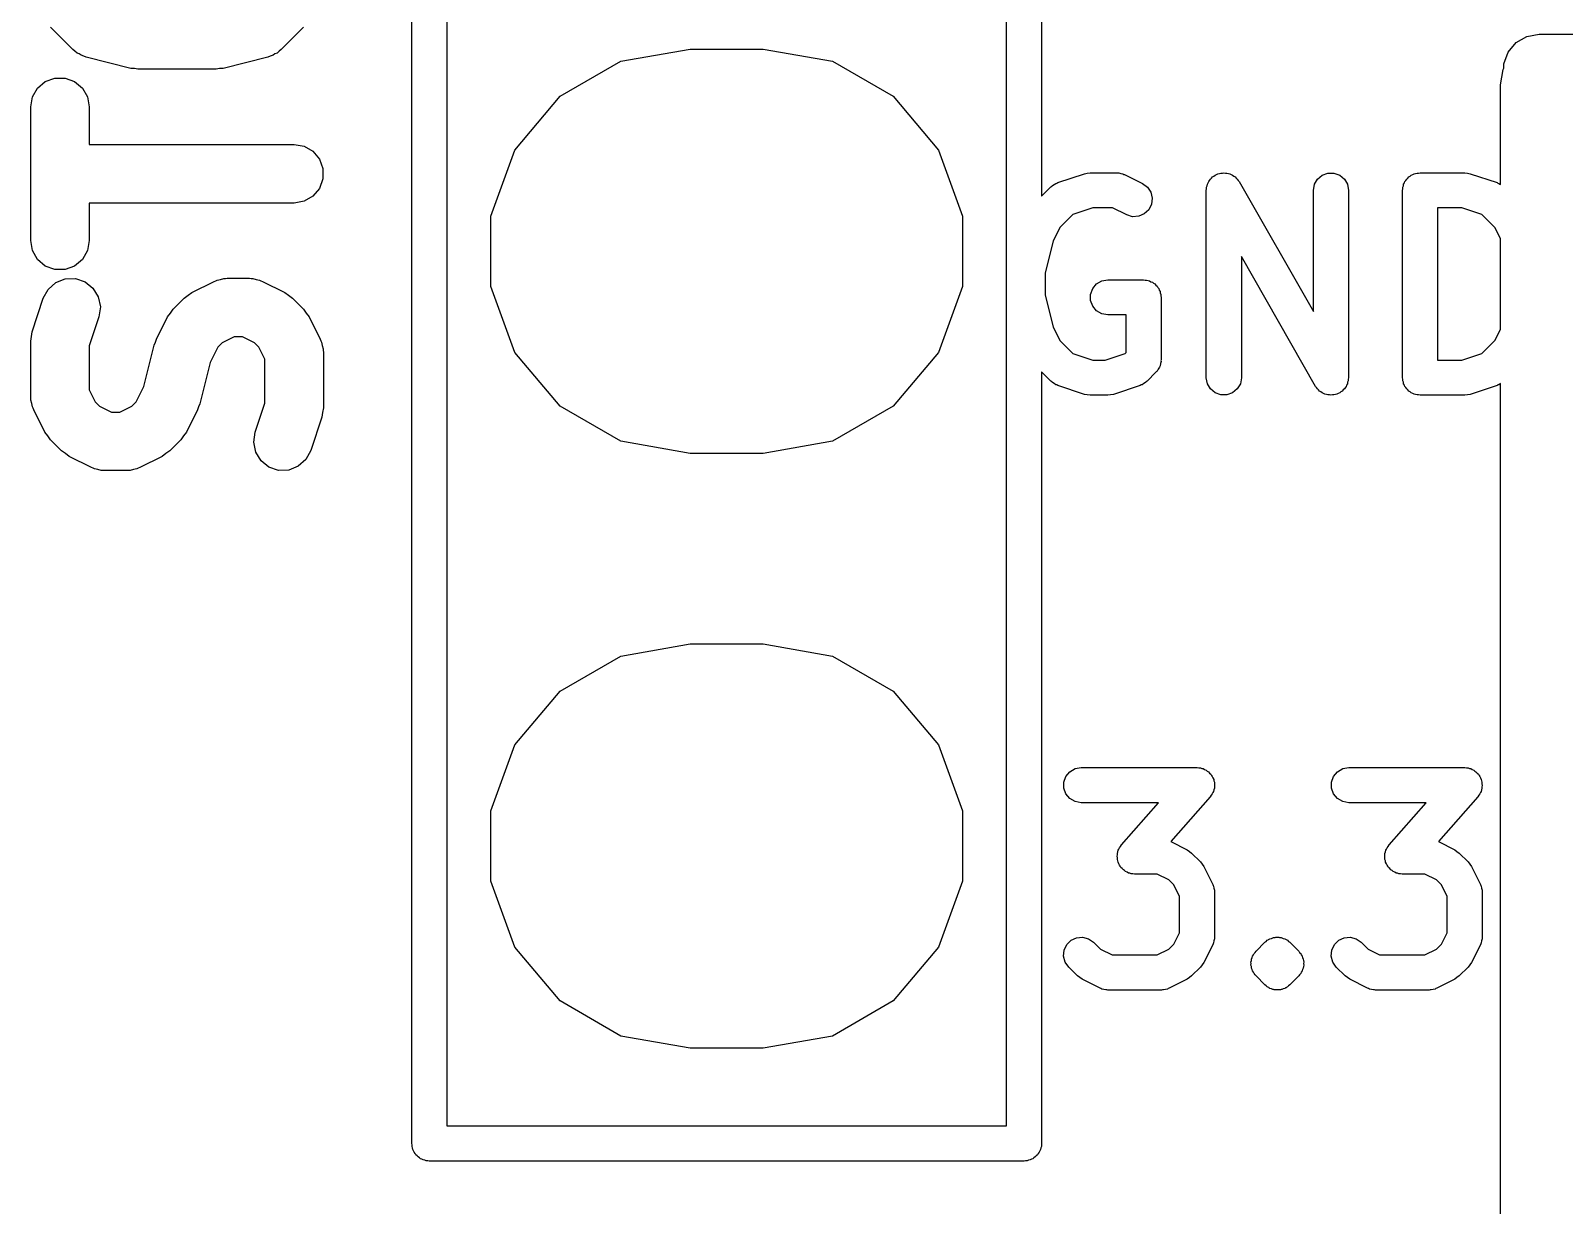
# Model space of a CAD drawing. Extents: x 10 to 287, y -200 to -10.
# Drawn here: x 80.53 to 87.08, y -81.87 to -76.86 of the extents above; entities that cross this region are included whole.
import ezdxf

# ---------------------------------------------------------------- set-up
doc = ezdxf.new("R2010")
doc.units = 0
doc.header["$MEASUREMENT"] = 0
doc.layers.add('BLACK', color=7, linetype='CONTINUOUS')

msp = doc.modelspace()

# ---------------------------------------------------------------- linework, layer by layer
at = {"layer": 'Black'}
for p, q in [((82.155, -81.61), (82.155, -66.37)), ((82.305, -66.445), (82.305, -81.535)), ((84.695, -81.535), (84.695, -66.445)), ((84.845, -75.7717), (84.845, -77.5646)), ((80.7069, -76.9384), (80.6116, -76.8431)), ((81.6932, -76.8431), (81.5979, -76.9384)), ((86.8716, -76.9088), (86.9175, -76.8823)), ((86.9175, -76.8823), (86.9696, -76.8731)), ((86.9696, -76.8731), (107.29, -76.8731)), ((80.7167, -76.9453), (80.7069, -76.9384)), ((80.7253, -76.9536), (80.7167, -76.9453)), ((80.7343, -76.9576), (80.7253, -76.9536)), ((80.7424, -76.9633), (80.7343, -76.9576)), ((80.754, -76.9664), (80.7424, -76.9633)), ((81.5624, -76.9633), (81.5508, -76.9664)), ((81.5705, -76.9576), (81.5624, -76.9633)), ((81.5795, -76.9536), (81.5705, -76.9576)), ((81.5881, -76.9453), (81.5795, -76.9536)), ((81.5979, -76.9384), (81.5881, -76.9453)), ((83.0483, -76.9885), (83.3437, -76.9364)), ((83.3437, -76.9364), (83.6563, -76.9364)), ((83.6563, -76.9364), (83.9517, -76.9885)), ((86.8195, -76.999), (86.8376, -76.9493)), ((86.8376, -76.9493), (86.8716, -76.9088)), ((80.7649, -76.9713), (80.754, -76.9664)), ((80.9554, -77.0189), (80.7649, -76.9713)), ((80.9707, -77.02), (80.9554, -77.0189)), ((80.9857, -77.0226), (80.9707, -77.02)), ((81.319, -77.0226), (80.9857, -77.0226)), ((81.3341, -77.02), (81.319, -77.0226)), ((81.3494, -77.0189), (81.3341, -77.02)), ((81.5398, -76.9713), (81.3494, -77.0189)), ((81.5508, -76.9664), (81.5398, -76.9713)), ((82.7886, -77.1384), (83.0483, -76.9885)), ((83.9517, -76.9885), (84.2114, -77.1384)), ((86.8045, -77.089), (86.816, -77.0238)), ((86.816, -77.0238), (86.8195, -77.0177)), ((86.8195, -77.0177), (86.8195, -76.999)), ((80.5566, -77.103), (80.5899, -77.0751)), ((80.5899, -77.0751), (80.6307, -77.0602)), ((80.6307, -77.0602), (80.6741, -77.0602)), ((80.6741, -77.0602), (80.7149, -77.0751)), ((80.7149, -77.0751), (80.7481, -77.103)), ((86.8045, -77.5145), (86.8045, -77.089)), ((80.5274, -77.1833), (80.5349, -77.1406)), ((80.5349, -77.1406), (80.5566, -77.103)), ((80.7481, -77.103), (80.7698, -77.1406)), ((80.7698, -77.1406), (80.7774, -77.1833)), ((82.5958, -77.3682), (82.7886, -77.1384)), ((84.2114, -77.1384), (84.4042, -77.3682)), ((80.5274, -77.7548), (80.5274, -77.1833)), ((80.7774, -77.1833), (80.7774, -77.344)), ((80.7774, -77.344), (81.6524, -77.344)), ((81.6524, -77.344), (81.6951, -77.3516)), ((81.6951, -77.3516), (81.7327, -77.3733)), ((81.7327, -77.3733), (81.7606, -77.4065)), ((81.7606, -77.4065), (81.7755, -77.4473)), ((82.4932, -77.65), (82.5958, -77.3682)), ((84.4042, -77.3682), (84.5068, -77.65)), ((81.7755, -77.4473), (81.7755, -77.4908)), ((84.9139, -77.5069), (85.0282, -77.4688)), ((85.0282, -77.4688), (85.0401, -77.467)), ((85.0401, -77.467), (85.0519, -77.4649)), ((85.0519, -77.4649), (85.1662, -77.4649)), ((85.1662, -77.4649), (85.1705, -77.4657)), ((85.1705, -77.4657), (85.1748, -77.4654)), ((85.1748, -77.4654), (85.1832, -77.4679)), ((85.1832, -77.4679), (85.1918, -77.4694)), ((85.1918, -77.4694), (85.1956, -77.4716)), ((85.1956, -77.4716), (85.1997, -77.4728)), ((85.1997, -77.4728), (85.2759, -77.5109)), ((85.566, -77.4917), (85.5711, -77.4874)), ((85.5711, -77.4874), (85.5755, -77.4822)), ((85.5755, -77.4822), (85.581, -77.4791)), ((85.581, -77.4791), (85.5859, -77.475)), ((85.5859, -77.475), (85.5922, -77.4727)), ((85.5922, -77.4727), (85.5981, -77.4693)), ((85.5981, -77.4693), (85.6044, -77.4682)), ((85.6044, -77.4682), (85.6104, -77.4661)), ((85.6104, -77.4661), (85.6171, -77.4661)), ((85.6171, -77.4661), (85.6237, -77.4649)), ((85.6237, -77.4649), (85.63, -77.4661)), ((85.63, -77.4661), (85.6364, -77.4661)), ((85.6364, -77.4661), (85.6427, -77.4684)), ((85.6427, -77.4684), (85.6493, -77.4696)), ((85.6493, -77.4696), (85.6549, -77.4728)), ((85.6549, -77.4728), (85.6609, -77.475)), ((85.6609, -77.475), (85.666, -77.4793)), ((85.666, -77.4793), (85.6718, -77.4827)), ((85.6718, -77.4827), (85.6759, -77.4876)), ((85.6759, -77.4876), (85.6808, -77.4917)), ((86.0232, -77.4917), (86.0431, -77.475)), ((86.0431, -77.475), (86.0676, -77.4661)), ((86.0676, -77.4661), (86.0936, -77.4661)), ((86.0936, -77.4661), (86.1181, -77.475)), ((86.1181, -77.475), (86.138, -77.4917)), ((86.4042, -77.4917), (86.4092, -77.4875)), ((86.4092, -77.4875), (86.4134, -77.4825)), ((86.4134, -77.4825), (86.4191, -77.4792)), ((86.4191, -77.4792), (86.4241, -77.475)), ((86.4241, -77.475), (86.4303, -77.4727)), ((86.4303, -77.4727), (86.436, -77.4694)), ((86.436, -77.4694), (86.4424, -77.4683)), ((86.4424, -77.4683), (86.4486, -77.4661)), ((86.4486, -77.4661), (86.4551, -77.4661)), ((86.4551, -77.4661), (86.4616, -77.4649)), ((86.4616, -77.4649), (86.6521, -77.4649)), ((86.6521, -77.4649), (86.6639, -77.467)), ((86.6639, -77.467), (86.6758, -77.4688)), ((86.6758, -77.4688), (86.7901, -77.5069)), ((81.7606, -77.5315), (81.7327, -77.5648)), ((81.7755, -77.4908), (81.7606, -77.5315)), ((84.845, -77.5646), (84.8846, -77.525)), ((84.8846, -77.525), (84.8882, -77.5225)), ((84.8882, -77.5225), (84.891, -77.5193)), ((84.891, -77.5193), (84.8987, -77.5151)), ((84.8987, -77.5151), (84.9059, -77.51)), ((84.9059, -77.51), (84.9101, -77.5089)), ((84.9101, -77.5089), (84.9139, -77.5069)), ((85.2759, -77.5109), (85.2968, -77.5264)), ((85.2968, -77.5264), (85.3111, -77.5481)), ((85.3111, -77.5481), (85.3172, -77.5735)), ((85.5485, -77.5399), (85.5496, -77.5332)), ((85.5485, -78.34), (85.5485, -77.5399)), ((85.5496, -77.5332), (85.5497, -77.5265)), ((85.5497, -77.5265), (85.5519, -77.5205)), ((85.5519, -77.5205), (85.553, -77.5142)), ((85.553, -77.5142), (85.5563, -77.5084)), ((85.5563, -77.5084), (85.5587, -77.5021)), ((85.5587, -77.5021), (85.5628, -77.4972)), ((85.5628, -77.4972), (85.566, -77.4917)), ((85.6808, -77.4917), (85.6842, -77.4975)), ((85.6842, -77.4975), (85.6885, -77.5027)), ((85.6885, -77.5027), (86.0057, -78.0578)), ((86.0057, -77.5399), (86.0102, -77.5142)), ((86.0057, -78.0578), (86.0057, -77.5399)), ((86.0102, -77.5142), (86.0232, -77.4917)), ((86.138, -77.4917), (86.151, -77.5142)), ((86.151, -77.5142), (86.1555, -77.5399)), ((86.1555, -77.5399), (86.1555, -78.34)), ((86.3867, -77.5399), (86.3878, -77.5334)), ((86.3867, -78.34), (86.3867, -77.5399)), ((86.3878, -77.5268), (86.3901, -77.5207)), ((86.3878, -77.5334), (86.3878, -77.5268)), ((86.3901, -77.5207), (86.3912, -77.5142)), ((86.3912, -77.5142), (86.3945, -77.5085)), ((86.3945, -77.5085), (86.3967, -77.5024)), ((86.3967, -77.5024), (86.4009, -77.4974)), ((86.4009, -77.4974), (86.4042, -77.4917)), ((86.7901, -77.5069), (86.7939, -77.5089)), ((86.7939, -77.5089), (86.7981, -77.51)), ((86.7981, -77.51), (86.8045, -77.5145)), ((81.6524, -77.594), (80.7774, -77.594)), ((80.7774, -77.594), (80.7774, -77.7548)), ((81.6951, -77.5865), (81.6524, -77.594)), ((81.7327, -77.5648), (81.6951, -77.5865)), ((85.0641, -77.6148), (84.9781, -77.6434)), ((85.1485, -77.6148), (85.0641, -77.6148)), ((85.2089, -77.645), (85.1485, -77.6148)), ((85.3142, -77.5993), (85.3026, -77.6226)), ((85.3172, -77.5735), (85.3142, -77.5993)), ((86.5365, -77.6148), (86.5365, -78.265)), ((86.6399, -77.6148), (86.5365, -77.6148)), ((86.7259, -77.6434), (86.6399, -77.6148)), ((82.4932, -77.95), (82.4932, -77.65)), ((84.5068, -77.65), (84.5068, -77.95)), ((84.9781, -77.6434), (84.923, -77.6985)), ((85.2338, -77.6524), (85.2089, -77.645)), ((85.2598, -77.6508), (85.2338, -77.6524)), ((85.2837, -77.6405), (85.2598, -77.6508)), ((85.3026, -77.6226), (85.2837, -77.6405)), ((86.781, -77.6985), (86.7259, -77.6434)), ((84.923, -77.6985), (84.894, -77.7565)), ((86.8045, -77.7455), (86.781, -77.6985)), ((86.8045, -78.1343), (86.8045, -77.7455)), ((80.5349, -77.7975), (80.5274, -77.7548)), ((80.5566, -77.8351), (80.5349, -77.7975)), ((80.7698, -77.7975), (80.7481, -77.8351)), ((80.7774, -77.7548), (80.7698, -77.7975)), ((84.894, -77.7565), (84.8601, -77.892)), ((80.5899, -77.863), (80.5566, -77.8351)), ((80.6307, -77.8779), (80.5899, -77.863)), ((80.6741, -77.8779), (80.6307, -77.8779)), ((80.7149, -77.863), (80.6741, -77.8779)), ((80.7481, -77.8351), (80.7149, -77.863)), ((86.0155, -78.3771), (85.6983, -77.822)), ((85.6983, -77.822), (85.6983, -78.34)), ((80.6021, -77.9628), (80.6346, -77.934)), ((80.6346, -77.934), (80.6749, -77.918)), ((80.6749, -77.918), (80.7183, -77.9168)), ((80.7183, -77.9168), (80.7595, -77.9306)), ((80.7595, -77.9306), (80.7935, -77.9575)), ((81.2155, -77.9763), (81.3108, -77.9287)), ((81.3108, -77.9287), (81.3177, -77.9266)), ((81.3177, -77.9266), (81.3239, -77.923)), ((81.3239, -77.923), (81.3383, -77.9205)), ((81.3383, -77.9205), (81.3524, -77.9163)), ((81.3524, -77.9163), (81.3596, -77.9167)), ((81.3596, -77.9167), (81.3667, -77.9155)), ((81.3667, -77.9155), (81.4619, -77.9155)), ((81.4619, -77.9155), (81.469, -77.9167)), ((81.469, -77.9167), (81.4762, -77.9163)), ((81.4762, -77.9163), (81.4902, -77.9205)), ((81.4902, -77.9205), (81.5047, -77.923)), ((81.5047, -77.923), (81.5109, -77.9266)), ((81.5109, -77.9266), (81.5178, -77.9287)), ((81.5178, -77.9287), (81.613, -77.9763)), ((84.8601, -77.892), (84.8601, -77.9878)), ((85.0632, -77.9596), (85.0799, -77.9397)), ((85.0799, -77.9397), (85.1025, -77.9266)), ((85.1025, -77.9266), (85.1281, -77.9221)), ((85.1281, -77.9221), (85.2805, -77.9221)), ((85.2805, -77.9221), (85.287, -77.9233)), ((85.287, -77.9233), (85.2935, -77.9233)), ((85.2935, -77.9233), (85.2997, -77.9255)), ((85.2997, -77.9255), (85.3061, -77.9266)), ((85.3061, -77.9266), (85.3118, -77.9299)), ((85.3118, -77.9299), (85.318, -77.9322)), ((85.318, -77.9322), (85.323, -77.9364)), ((85.323, -77.9364), (85.3287, -77.9397)), ((85.3287, -77.9397), (85.3329, -77.9447)), ((85.3329, -77.9447), (85.3379, -77.9489)), ((80.5338, -78.1438), (80.5814, -78.0009)), ((80.5814, -78.0009), (80.6021, -77.9628)), ((80.7935, -77.9575), (80.8162, -77.9945)), ((80.8162, -77.9945), (80.825, -78.0371)), ((81.1354, -78.0473), (81.183, -77.9997)), ((81.183, -77.9997), (81.1995, -77.9882)), ((81.1995, -77.9882), (81.2155, -77.9763)), ((81.613, -77.9763), (81.6291, -77.9882)), ((81.6291, -77.9882), (81.6455, -77.9997)), ((81.6455, -77.9997), (81.6932, -78.0473)), ((82.5958, -78.2318), (82.4932, -77.95)), ((84.5068, -77.95), (84.4042, -78.2318)), ((84.8601, -77.9878), (84.894, -78.1233)), ((85.0543, -77.984), (85.0632, -77.9596)), ((85.0543, -78.0101), (85.0543, -77.984)), ((85.0632, -78.0345), (85.0543, -78.0101)), ((85.3379, -77.9489), (85.3412, -77.9546)), ((85.3412, -77.9546), (85.3454, -77.9596)), ((85.3454, -77.9596), (85.3476, -77.9657)), ((85.3476, -77.9657), (85.3509, -77.9714)), ((85.3509, -77.9714), (85.352, -77.9779)), ((85.352, -77.9779), (85.3543, -77.984)), ((85.3543, -77.984), (85.3543, -77.9906)), ((85.3543, -77.9906), (85.3554, -77.9971)), ((85.3554, -77.9971), (85.3554, -78.2638)), ((80.825, -78.0371), (80.8186, -78.08)), ((81.112, -78.0798), (81.124, -78.0637)), ((81.124, -78.0637), (81.1354, -78.0473)), ((81.6932, -78.0473), (81.7046, -78.0637)), ((81.7046, -78.0637), (81.7166, -78.0798)), ((85.0799, -78.0545), (85.0632, -78.0345)), ((85.1025, -78.0675), (85.0799, -78.0545)), ((85.1281, -78.072), (85.1025, -78.0675)), ((85.2056, -78.072), (85.1281, -78.072)), ((85.2056, -78.2327), (85.2056, -78.072)), ((80.8186, -78.08), (80.7774, -78.2036)), ((81.0644, -78.175), (81.112, -78.0798)), ((81.7166, -78.0798), (81.7642, -78.175)), ((84.894, -78.1233), (84.923, -78.1813)), ((86.781, -78.1813), (86.8045, -78.1343)), ((80.5274, -78.1833), (80.5309, -78.1636)), ((80.5274, -78.4214), (80.5274, -78.1833)), ((80.5309, -78.1636), (80.5338, -78.1438)), ((80.7774, -78.2036), (80.7774, -78.3919)), ((81.0106, -78.3778), (81.0549, -78.2006)), ((81.0549, -78.2006), (81.0605, -78.1882)), ((81.0605, -78.1882), (81.0644, -78.175)), ((81.3455, -78.1908), (81.3265, -78.2098)), ((81.3962, -78.1655), (81.3455, -78.1908)), ((81.4324, -78.1655), (81.3962, -78.1655)), ((81.4831, -78.1908), (81.4324, -78.1655)), ((81.502, -78.2098), (81.4831, -78.1908)), ((81.7642, -78.175), (81.7662, -78.182)), ((81.7662, -78.182), (81.7698, -78.1882)), ((81.7698, -78.1882), (81.7724, -78.2026)), ((81.7724, -78.2026), (81.7766, -78.2167)), ((84.923, -78.1813), (84.9781, -78.2364)), ((86.7259, -78.2364), (86.781, -78.1813)), ((81.3265, -78.2098), (81.2941, -78.2746)), ((81.5274, -78.2605), (81.502, -78.2098)), ((81.5274, -78.4488), (81.5274, -78.2605)), ((81.7766, -78.2167), (81.7761, -78.2239)), ((81.7761, -78.2239), (81.7774, -78.231)), ((81.7774, -78.231), (81.7774, -78.469)), ((82.7886, -78.4616), (82.5958, -78.2318)), ((84.4042, -78.2318), (84.2114, -78.4616)), ((84.9781, -78.2364), (85.0641, -78.265)), ((85.0641, -78.265), (85.1159, -78.265)), ((85.1159, -78.265), (85.2019, -78.2364)), ((85.2019, -78.2364), (85.2056, -78.2327)), ((85.3551, -78.2703), (85.3526, -78.2797)), ((85.3554, -78.2638), (85.3549, -78.267)), ((85.3549, -78.267), (85.3551, -78.2703)), ((86.5365, -78.265), (86.6399, -78.265)), ((86.6399, -78.265), (86.7259, -78.2364)), ((81.2941, -78.2746), (81.2498, -78.4517)), ((84.8846, -78.3548), (84.845, -78.3152)), ((84.845, -78.3152), (84.845, -81.61)), ((85.3335, -78.3167), (85.2954, -78.3548)), ((85.3354, -78.314), (85.3335, -78.3167)), ((85.3379, -78.3119), (85.3354, -78.314)), ((85.3428, -78.3034), (85.3379, -78.3119)), ((85.3484, -78.2954), (85.3428, -78.3034)), ((85.3493, -78.2922), (85.3484, -78.2954)), ((85.3509, -78.2894), (85.3493, -78.2922)), ((85.3526, -78.2797), (85.3509, -78.2894)), ((80.7774, -78.3919), (80.8027, -78.4426)), ((80.9782, -78.4426), (81.0106, -78.3778)), ((84.8882, -78.3573), (84.8846, -78.3548)), ((84.891, -78.3605), (84.8882, -78.3573)), ((84.8987, -78.3647), (84.891, -78.3605)), ((84.9059, -78.3698), (84.8987, -78.3647)), ((84.9101, -78.3709), (84.9059, -78.3698)), ((84.9139, -78.3729), (84.9101, -78.3709)), ((85.0282, -78.411), (84.9139, -78.3729)), ((85.2661, -78.3729), (85.1518, -78.411)), ((85.2699, -78.3709), (85.2661, -78.3729)), ((85.2741, -78.3698), (85.2699, -78.3709)), ((85.2813, -78.3647), (85.2741, -78.3698)), ((85.289, -78.3605), (85.2813, -78.3647)), ((85.2918, -78.3573), (85.289, -78.3605)), ((85.2954, -78.3548), (85.2918, -78.3573)), ((85.553, -78.3656), (85.5485, -78.34)), ((85.566, -78.3881), (85.553, -78.3656)), ((85.5859, -78.4048), (85.566, -78.3881)), ((85.6104, -78.4137), (85.5859, -78.4048)), ((85.6609, -78.4048), (85.6364, -78.4137)), ((85.6808, -78.3881), (85.6609, -78.4048)), ((85.6938, -78.3656), (85.6808, -78.3881)), ((85.6983, -78.34), (85.6938, -78.3656)), ((86.0198, -78.3823), (86.0155, -78.3771)), ((86.0232, -78.3881), (86.0198, -78.3823)), ((86.0281, -78.3922), (86.0232, -78.3881)), ((86.0322, -78.3971), (86.0281, -78.3922)), ((86.038, -78.4005), (86.0322, -78.3971)), ((86.0431, -78.4048), (86.038, -78.4005)), ((86.0491, -78.407), (86.0431, -78.4048)), ((86.1181, -78.4048), (86.1118, -78.4071)), ((86.123, -78.4007), (86.1181, -78.4048)), ((86.1285, -78.3976), (86.123, -78.4007)), ((86.1329, -78.3924), (86.1285, -78.3976)), ((86.138, -78.3881), (86.1329, -78.3924)), ((86.1412, -78.3826), (86.138, -78.3881)), ((86.1453, -78.3777), (86.1412, -78.3826)), ((86.1476, -78.3714), (86.1453, -78.3777)), ((86.151, -78.3656), (86.1476, -78.3714)), ((86.1521, -78.3593), (86.151, -78.3656)), ((86.1543, -78.3533), (86.1521, -78.3593)), ((86.1544, -78.3466), (86.1543, -78.3533)), ((86.1555, -78.34), (86.1544, -78.3466)), ((86.3878, -78.3464), (86.3867, -78.34)), ((86.3878, -78.353), (86.3878, -78.3464)), ((86.3901, -78.3591), (86.3878, -78.353)), ((86.3912, -78.3656), (86.3901, -78.3591)), ((86.3945, -78.3713), (86.3912, -78.3656)), ((86.3967, -78.3774), (86.3945, -78.3713)), ((86.4009, -78.3824), (86.3967, -78.3774)), ((86.4042, -78.3881), (86.4009, -78.3824)), ((86.4092, -78.3923), (86.4042, -78.3881)), ((86.4134, -78.3974), (86.4092, -78.3923)), ((86.4191, -78.4006), (86.4134, -78.3974)), ((86.4241, -78.4048), (86.4191, -78.4006)), ((86.4303, -78.4071), (86.4241, -78.4048)), ((86.7901, -78.3729), (86.6758, -78.411)), ((86.7939, -78.3709), (86.7901, -78.3729)), ((86.7981, -78.3698), (86.7939, -78.3709)), ((86.8045, -78.3653), (86.7981, -78.3698)), ((86.8045, -92.329), (86.8045, -78.3653)), ((80.5286, -78.4285), (80.5274, -78.4214)), ((80.5282, -78.4357), (80.5286, -78.4285)), ((80.5324, -78.4498), (80.5282, -78.4357)), ((80.5349, -78.4642), (80.5324, -78.4498)), ((80.5385, -78.4704), (80.5349, -78.4642)), ((80.5406, -78.4773), (80.5385, -78.4704)), ((80.8027, -78.4426), (80.8217, -78.4616)), ((80.8217, -78.4616), (80.8724, -78.4869)), ((80.9086, -78.4869), (80.9593, -78.4616)), ((80.9593, -78.4616), (80.9782, -78.4426)), ((81.2443, -78.4642), (81.2404, -78.4773)), ((81.2498, -78.4517), (81.2443, -78.4642)), ((81.4862, -78.5724), (81.5274, -78.4488)), ((81.7774, -78.469), (81.7739, -78.4888)), ((83.0483, -78.6115), (82.7886, -78.4616)), ((84.2114, -78.4616), (83.9517, -78.6115)), ((85.0401, -78.4128), (85.0282, -78.411)), ((85.0519, -78.4149), (85.0401, -78.4128)), ((85.1281, -78.4149), (85.0519, -78.4149)), ((85.1399, -78.4128), (85.1281, -78.4149)), ((85.1518, -78.411), (85.1399, -78.4128)), ((85.6364, -78.4137), (85.6104, -78.4137)), ((86.0547, -78.4102), (86.0491, -78.407)), ((86.0613, -78.4114), (86.0547, -78.4102)), ((86.0676, -78.4137), (86.0613, -78.4114)), ((86.074, -78.4137), (86.0676, -78.4137)), ((86.0803, -78.4149), (86.074, -78.4137)), ((86.0869, -78.4137), (86.0803, -78.4149)), ((86.0936, -78.4137), (86.0869, -78.4137)), ((86.0996, -78.4116), (86.0936, -78.4137)), ((86.1059, -78.4105), (86.0996, -78.4116)), ((86.1118, -78.4071), (86.1059, -78.4105)), ((86.436, -78.4104), (86.4303, -78.4071)), ((86.4424, -78.4115), (86.436, -78.4104)), ((86.4486, -78.4137), (86.4424, -78.4115)), ((86.4551, -78.4137), (86.4486, -78.4137)), ((86.4616, -78.4149), (86.4551, -78.4137)), ((86.6521, -78.4149), (86.4616, -78.4149)), ((86.6639, -78.4128), (86.6521, -78.4149)), ((86.6758, -78.411), (86.6639, -78.4128)), ((80.5882, -78.5726), (80.5406, -78.4773)), ((80.8724, -78.4869), (80.9086, -78.4869)), ((81.2404, -78.4773), (81.1928, -78.5726)), ((81.771, -78.5086), (81.7233, -78.6514)), ((81.7739, -78.4888), (81.771, -78.5086)), ((80.6001, -78.5887), (80.5882, -78.5726)), ((80.6116, -78.6051), (80.6001, -78.5887)), ((81.1808, -78.5886), (81.1693, -78.6051)), ((81.1928, -78.5726), (81.1808, -78.5886)), ((81.4798, -78.6153), (81.4862, -78.5724)), ((80.6592, -78.6527), (80.6116, -78.6051)), ((80.6756, -78.6642), (80.6592, -78.6527)), ((80.6917, -78.6761), (80.6756, -78.6642)), ((81.1053, -78.6641), (81.0892, -78.6761)), ((81.1217, -78.6527), (81.1053, -78.6641)), ((81.1693, -78.6051), (81.1217, -78.6527)), ((81.4885, -78.6578), (81.4798, -78.6153)), ((81.5112, -78.6948), (81.4885, -78.6578)), ((81.7233, -78.6514), (81.7027, -78.6896)), ((83.3437, -78.6636), (83.0483, -78.6115)), ((83.6563, -78.6636), (83.3437, -78.6636)), ((83.9517, -78.6115), (83.6563, -78.6636)), ((80.787, -78.7237), (80.6917, -78.6761)), ((80.7939, -78.7258), (80.787, -78.7237)), ((80.8001, -78.7294), (80.7939, -78.7258)), ((80.8145, -78.7319), (80.8001, -78.7294)), ((80.8286, -78.7361), (80.8145, -78.7319)), ((80.9664, -78.7319), (80.9524, -78.7361)), ((80.9808, -78.7294), (80.9664, -78.7319)), ((80.9871, -78.7258), (80.9808, -78.7294)), ((80.994, -78.7237), (80.9871, -78.7258)), ((81.0892, -78.6761), (80.994, -78.7237)), ((81.5452, -78.7218), (81.5112, -78.6948)), ((81.5864, -78.7356), (81.5452, -78.7218)), ((81.6702, -78.7184), (81.6298, -78.7344)), ((81.7027, -78.6896), (81.6702, -78.7184)), ((80.8358, -78.7357), (80.8286, -78.7361)), ((80.8429, -78.7369), (80.8358, -78.7357)), ((80.9381, -78.7369), (80.8429, -78.7369)), ((80.9452, -78.7357), (80.9381, -78.7369)), ((80.9524, -78.7361), (80.9452, -78.7357)), ((81.6298, -78.7344), (81.5864, -78.7356)), ((83.0483, -79.5285), (83.3437, -79.4764)), ((83.3437, -79.4764), (83.6563, -79.4764)), ((83.6563, -79.4764), (83.9517, -79.5285)), ((82.7886, -79.6784), (83.0483, -79.5285)), ((83.9517, -79.5285), (84.2114, -79.6784)), ((82.5958, -79.9082), (82.7886, -79.6784)), ((84.2114, -79.6784), (84.4042, -79.9082)), ((82.4932, -80.19), (82.5958, -79.9082)), ((84.4042, -79.9082), (84.5068, -80.19)), ((84.94, -80.0668), (84.9489, -80.0424)), ((84.9489, -80.0424), (84.9656, -80.0224)), ((84.9656, -80.0224), (84.9882, -80.0094)), ((84.9882, -80.0094), (85.0138, -80.0049)), ((85.0138, -80.0049), (85.5091, -80.0049)), ((85.5091, -80.0049), (85.5163, -80.0062)), ((85.5163, -80.0062), (85.5236, -80.0063)), ((85.5236, -80.0063), (85.529, -80.0084)), ((85.529, -80.0084), (85.5347, -80.0094)), ((85.5347, -80.0094), (85.5411, -80.0131)), ((85.5411, -80.0131), (85.5479, -80.0157)), ((85.5479, -80.0157), (85.5523, -80.0196)), ((85.5523, -80.0196), (85.5573, -80.0224)), ((85.5573, -80.0224), (85.562, -80.0281)), ((85.562, -80.0281), (85.5675, -80.0329)), ((85.5675, -80.0329), (85.5703, -80.038)), ((85.5703, -80.038), (85.574, -80.0424)), ((85.574, -80.0424), (85.5765, -80.0493)), ((86.083, -80.0668), (86.0919, -80.0424)), ((86.0919, -80.0424), (86.1086, -80.0224)), ((86.1086, -80.0224), (86.1312, -80.0094)), ((86.1312, -80.0094), (86.1568, -80.0049)), ((86.1568, -80.0049), (86.6521, -80.0049)), ((86.6521, -80.0049), (86.6593, -80.0062)), ((86.6593, -80.0062), (86.6666, -80.0063)), ((86.6666, -80.0063), (86.672, -80.0084)), ((86.672, -80.0084), (86.6777, -80.0094)), ((86.6777, -80.0094), (86.6841, -80.0131)), ((86.6841, -80.0131), (86.6909, -80.0157)), ((86.6909, -80.0157), (86.6953, -80.0196)), ((86.6953, -80.0196), (86.7003, -80.0224)), ((86.7003, -80.0224), (86.705, -80.0281)), ((86.705, -80.0281), (86.7105, -80.0329)), ((86.7105, -80.0329), (86.7133, -80.038)), ((86.7133, -80.038), (86.717, -80.0424)), ((86.717, -80.0424), (86.7195, -80.0493)), ((84.94, -80.0929), (84.94, -80.0668)), ((84.9489, -80.1173), (84.94, -80.0929)), ((85.579, -80.1069), (85.576, -80.1119)), ((85.5765, -80.0493), (85.58, -80.0557)), ((85.5804, -80.0997), (85.579, -80.1069)), ((85.58, -80.0557), (85.5809, -80.0614)), ((85.5829, -80.0929), (85.5804, -80.0997)), ((85.5809, -80.0614), (85.5829, -80.0668)), ((85.5829, -80.0668), (85.5829, -80.0742)), ((85.5829, -80.0742), (85.584, -80.0814)), ((85.584, -80.0814), (85.5829, -80.0871)), ((85.5829, -80.0871), (85.5829, -80.0929)), ((86.083, -80.0929), (86.083, -80.0668)), ((86.0919, -80.1173), (86.083, -80.0929)), ((86.722, -80.1069), (86.719, -80.1119)), ((86.7195, -80.0493), (86.723, -80.0557)), ((86.7234, -80.0997), (86.722, -80.1069)), ((86.723, -80.0557), (86.7239, -80.0614)), ((86.7259, -80.0929), (86.7234, -80.0997)), ((86.7239, -80.0614), (86.7259, -80.0668)), ((86.7259, -80.0668), (86.7259, -80.0742)), ((86.7259, -80.0742), (86.727, -80.0814)), ((86.727, -80.0814), (86.7259, -80.0871)), ((86.7259, -80.0871), (86.7259, -80.0929)), ((84.9656, -80.1372), (84.9489, -80.1173)), ((84.9882, -80.1503), (84.9656, -80.1372)), ((85.0138, -80.1548), (84.9882, -80.1503)), ((85.344, -80.1548), (85.0138, -80.1548)), ((85.186, -80.3353), (85.344, -80.1548)), ((85.5655, -80.1292), (85.3974, -80.3212)), ((85.5693, -80.1229), (85.5655, -80.1292)), ((85.574, -80.1173), (85.5693, -80.1229)), ((85.576, -80.1119), (85.574, -80.1173)), ((86.1086, -80.1372), (86.0919, -80.1173)), ((86.1312, -80.1503), (86.1086, -80.1372)), ((86.1568, -80.1548), (86.1312, -80.1503)), ((86.487, -80.1548), (86.1568, -80.1548)), ((86.329, -80.3353), (86.487, -80.1548)), ((86.7085, -80.1292), (86.5404, -80.3212)), ((86.7123, -80.1229), (86.7085, -80.1292)), ((86.717, -80.1173), (86.7123, -80.1229)), ((86.719, -80.1119), (86.717, -80.1173)), ((82.4932, -80.49), (82.4932, -80.19)), ((84.5068, -80.19), (84.5068, -80.49)), ((85.1686, -80.3716), (85.1711, -80.3648)), ((85.1711, -80.3648), (85.1725, -80.3576)), ((85.1725, -80.3576), (85.1755, -80.3526)), ((85.1755, -80.3526), (85.1775, -80.3472)), ((85.1775, -80.3472), (85.1822, -80.3416)), ((85.1822, -80.3416), (85.186, -80.3353)), ((85.3974, -80.3212), (85.4664, -80.3557)), ((85.4664, -80.3557), (85.476, -80.3629)), ((85.476, -80.3629), (85.4859, -80.3698)), ((85.4859, -80.3698), (85.524, -80.4079)), ((86.3116, -80.3716), (86.3141, -80.3648)), ((86.3141, -80.3648), (86.3155, -80.3576)), ((86.3155, -80.3576), (86.3185, -80.3526)), ((86.3185, -80.3526), (86.3205, -80.3472)), ((86.3205, -80.3472), (86.3252, -80.3416)), ((86.3252, -80.3416), (86.329, -80.3353)), ((86.5404, -80.3212), (86.6094, -80.3557)), ((86.6094, -80.3557), (86.619, -80.3629)), ((86.619, -80.3629), (86.6289, -80.3698)), ((86.6289, -80.3698), (86.667, -80.4079)), ((85.1675, -80.3831), (85.1686, -80.3774)), ((85.1686, -80.3903), (85.1675, -80.3831)), ((85.1686, -80.3774), (85.1686, -80.3716)), ((85.1686, -80.3977), (85.1686, -80.3903)), ((85.1706, -80.4031), (85.1686, -80.3977)), ((85.1715, -80.4088), (85.1706, -80.4031)), ((85.175, -80.4152), (85.1715, -80.4088)), ((85.1775, -80.4221), (85.175, -80.4152)), ((85.1812, -80.4265), (85.1775, -80.4221)), ((85.184, -80.4316), (85.1812, -80.4265)), ((85.1895, -80.4364), (85.184, -80.4316)), ((85.524, -80.4079), (85.5309, -80.4177)), ((85.5309, -80.4177), (85.538, -80.4273)), ((85.538, -80.4273), (85.5761, -80.5035)), ((86.3105, -80.3831), (86.3116, -80.3774)), ((86.3116, -80.3903), (86.3105, -80.3831)), ((86.3116, -80.3774), (86.3116, -80.3716)), ((86.3116, -80.3977), (86.3116, -80.3903)), ((86.3136, -80.4031), (86.3116, -80.3977)), ((86.3145, -80.4088), (86.3136, -80.4031)), ((86.318, -80.4152), (86.3145, -80.4088)), ((86.3205, -80.4221), (86.318, -80.4152)), ((86.3242, -80.4265), (86.3205, -80.4221)), ((86.327, -80.4316), (86.3242, -80.4265)), ((86.3325, -80.4364), (86.327, -80.4316)), ((86.667, -80.4079), (86.6739, -80.4177)), ((86.6739, -80.4177), (86.681, -80.4273)), ((86.681, -80.4273), (86.7191, -80.5035)), ((82.5958, -80.7718), (82.4932, -80.49)), ((84.5068, -80.49), (84.4042, -80.7718)), ((85.1942, -80.442), (85.1895, -80.4364)), ((85.1992, -80.4449), (85.1942, -80.442)), ((85.2036, -80.4488), (85.1992, -80.4449)), ((85.2104, -80.4514), (85.2036, -80.4488)), ((85.2168, -80.4551), (85.2104, -80.4514)), ((85.2225, -80.4561), (85.2168, -80.4551)), ((85.2279, -80.4582), (85.2225, -80.4561)), ((85.2352, -80.4583), (85.2279, -80.4582)), ((85.2424, -80.4596), (85.2352, -80.4583)), ((85.339, -80.4596), (85.2424, -80.4596)), ((85.3885, -80.4843), (85.339, -80.4596)), ((85.4094, -80.5052), (85.3885, -80.4843)), ((86.3372, -80.442), (86.3325, -80.4364)), ((86.3422, -80.4449), (86.3372, -80.442)), ((86.3466, -80.4488), (86.3422, -80.4449)), ((86.3534, -80.4514), (86.3466, -80.4488)), ((86.3598, -80.4551), (86.3534, -80.4514)), ((86.3655, -80.4561), (86.3598, -80.4551)), ((86.3709, -80.4582), (86.3655, -80.4561)), ((86.3782, -80.4583), (86.3709, -80.4582)), ((86.3854, -80.4596), (86.3782, -80.4583)), ((86.482, -80.4596), (86.3854, -80.4596)), ((86.5315, -80.4843), (86.482, -80.4596)), ((86.5524, -80.5052), (86.5315, -80.4843)), ((85.4342, -80.5547), (85.4094, -80.5052)), ((85.4342, -80.7099), (85.4342, -80.5547)), ((85.5761, -80.5035), (85.5774, -80.5077)), ((85.5774, -80.5077), (85.5795, -80.5114)), ((85.5795, -80.5114), (85.581, -80.5201)), ((85.581, -80.5201), (85.5835, -80.5285)), ((85.5835, -80.5285), (85.5833, -80.5328)), ((85.5833, -80.5328), (85.584, -80.537)), ((85.584, -80.537), (85.584, -80.7275)), ((86.5772, -80.5547), (86.5524, -80.5052)), ((86.5772, -80.7099), (86.5772, -80.5547)), ((86.7191, -80.5035), (86.7204, -80.5077)), ((86.7204, -80.5077), (86.7225, -80.5114)), ((86.7225, -80.5114), (86.724, -80.5201)), ((86.724, -80.5201), (86.7265, -80.5285)), ((86.7265, -80.5285), (86.7263, -80.5328)), ((86.7263, -80.5328), (86.727, -80.537)), ((86.727, -80.537), (86.727, -80.7275)), ((84.9414, -80.7844), (84.9524, -80.7608)), ((84.9524, -80.7608), (84.9708, -80.7424)), ((84.9708, -80.7424), (84.9944, -80.7314)), ((84.9944, -80.7314), (85.0203, -80.7291)), ((85.0203, -80.7291), (85.0455, -80.7358)), ((85.0455, -80.7358), (85.0668, -80.7508)), ((85.0668, -80.7508), (85.0963, -80.7803)), ((85.3885, -80.7803), (85.4094, -80.7594)), ((85.4094, -80.7594), (85.4342, -80.7099)), ((85.5761, -80.7611), (85.538, -80.8373)), ((85.5774, -80.7569), (85.5761, -80.7611)), ((85.5795, -80.7532), (85.5774, -80.7569)), ((85.581, -80.7445), (85.5795, -80.7532)), ((85.5835, -80.7361), (85.581, -80.7445)), ((85.584, -80.7275), (85.5833, -80.7318)), ((85.5833, -80.7318), (85.5835, -80.7361)), ((85.7609, -80.7889), (85.799, -80.7508)), ((85.799, -80.7508), (85.8044, -80.747)), ((85.8044, -80.747), (85.809, -80.7424)), ((85.809, -80.7424), (85.812, -80.741)), ((85.812, -80.741), (85.8145, -80.7389)), ((85.8145, -80.7389), (85.8176, -80.7377)), ((85.8176, -80.7377), (85.8203, -80.7358)), ((85.8203, -80.7358), (85.8267, -80.7341)), ((85.8267, -80.7341), (85.8326, -80.7314)), ((85.8326, -80.7314), (85.8359, -80.7311)), ((85.8359, -80.7311), (85.839, -80.73)), ((85.839, -80.73), (85.8423, -80.73)), ((85.8423, -80.73), (85.8455, -80.7291)), ((85.8455, -80.7291), (85.852, -80.7297)), ((85.852, -80.7297), (85.8585, -80.7291)), ((85.8585, -80.7291), (85.8617, -80.73)), ((85.8617, -80.73), (85.865, -80.73)), ((85.865, -80.73), (85.8681, -80.7311)), ((85.8681, -80.7311), (85.8714, -80.7314)), ((85.8714, -80.7314), (85.8773, -80.7341)), ((85.8773, -80.7341), (85.8837, -80.7358)), ((85.8837, -80.7358), (85.8864, -80.7377)), ((85.8864, -80.7377), (85.8895, -80.7389)), ((85.8895, -80.7389), (85.892, -80.741)), ((85.892, -80.741), (85.895, -80.7424)), ((85.895, -80.7424), (85.8996, -80.747)), ((85.8996, -80.747), (85.905, -80.7508)), ((85.905, -80.7508), (85.9431, -80.7889)), ((86.0844, -80.7844), (86.0954, -80.7608)), ((86.0954, -80.7608), (86.1138, -80.7424)), ((86.1138, -80.7424), (86.1374, -80.7314)), ((86.1374, -80.7314), (86.1633, -80.7291)), ((86.1633, -80.7291), (86.1885, -80.7358)), ((86.1885, -80.7358), (86.2098, -80.7508)), ((86.2098, -80.7508), (86.2393, -80.7803)), ((86.5315, -80.7803), (86.5524, -80.7594)), ((86.5524, -80.7594), (86.5772, -80.7099)), ((86.7191, -80.7611), (86.681, -80.8373)), ((86.7204, -80.7569), (86.7191, -80.7611)), ((86.7225, -80.7532), (86.7204, -80.7569)), ((86.724, -80.7445), (86.7225, -80.7532)), ((86.7265, -80.7361), (86.724, -80.7445)), ((86.727, -80.7275), (86.7263, -80.7318)), ((86.7263, -80.7318), (86.7265, -80.7361)), ((82.7886, -81.0016), (82.5958, -80.7718)), ((84.4042, -80.7718), (84.2114, -81.0016)), ((84.9392, -80.8103), (84.9414, -80.7844)), ((84.9459, -80.8354), (84.9392, -80.8103)), ((85.0963, -80.7803), (85.1458, -80.805)), ((85.1458, -80.805), (85.339, -80.805)), ((85.339, -80.805), (85.3885, -80.7803)), ((85.741, -80.829), (85.7415, -80.8225)), ((85.7415, -80.8225), (85.7443, -80.8165)), ((85.7443, -80.8165), (85.746, -80.8102)), ((85.746, -80.8102), (85.7497, -80.8048)), ((85.7497, -80.8048), (85.7525, -80.7989)), ((85.7525, -80.7989), (85.7572, -80.7942)), ((85.7572, -80.7942), (85.7609, -80.7889)), ((85.9431, -80.7889), (85.9468, -80.7942)), ((85.9468, -80.7942), (85.9515, -80.7989)), ((85.9515, -80.7989), (85.9543, -80.8048)), ((85.9543, -80.8048), (85.958, -80.8102)), ((85.958, -80.8102), (85.9597, -80.8165)), ((85.9597, -80.8165), (85.9625, -80.8225)), ((85.9625, -80.8225), (85.963, -80.829)), ((86.0822, -80.8103), (86.0844, -80.7844)), ((86.0889, -80.8354), (86.0822, -80.8103)), ((86.2393, -80.7803), (86.2888, -80.805)), ((86.2888, -80.805), (86.482, -80.805)), ((86.482, -80.805), (86.5315, -80.7803)), ((84.9608, -80.8567), (84.9459, -80.8354)), ((84.9989, -80.8948), (84.9608, -80.8567)), ((85.524, -80.8567), (85.4859, -80.8948)), ((85.5309, -80.8469), (85.524, -80.8567)), ((85.538, -80.8373), (85.5309, -80.8469)), ((85.7393, -80.8353), (85.741, -80.829)), ((85.7398, -80.8418), (85.7393, -80.8353)), ((85.7393, -80.8484), (85.7398, -80.8418)), ((85.741, -80.8547), (85.7393, -80.8484)), ((85.7415, -80.8612), (85.741, -80.8547)), ((85.7443, -80.8672), (85.7415, -80.8612)), ((85.746, -80.8735), (85.7443, -80.8672)), ((85.7497, -80.8789), (85.746, -80.8735)), ((85.7525, -80.8848), (85.7497, -80.8789)), ((85.7572, -80.8895), (85.7525, -80.8848)), ((85.7609, -80.8948), (85.7572, -80.8895)), ((85.9468, -80.8895), (85.9431, -80.8948)), ((85.9515, -80.8848), (85.9468, -80.8895)), ((85.9543, -80.8789), (85.9515, -80.8848)), ((85.958, -80.8735), (85.9543, -80.8789)), ((85.9597, -80.8672), (85.958, -80.8735)), ((85.9625, -80.8612), (85.9597, -80.8672)), ((85.963, -80.8547), (85.9625, -80.8612)), ((85.963, -80.829), (85.9647, -80.8353)), ((85.9647, -80.8484), (85.963, -80.8547)), ((85.9647, -80.8353), (85.9642, -80.8418)), ((85.9642, -80.8418), (85.9647, -80.8484)), ((86.1038, -80.8567), (86.0889, -80.8354)), ((86.1419, -80.8948), (86.1038, -80.8567)), ((86.667, -80.8567), (86.6289, -80.8948)), ((86.6739, -80.8469), (86.667, -80.8567)), ((86.681, -80.8373), (86.6739, -80.8469)), ((85.0088, -80.9017), (84.9989, -80.8948)), ((85.0184, -80.9089), (85.0088, -80.9017)), ((85.0946, -80.947), (85.0184, -80.9089)), ((85.0987, -80.9482), (85.0946, -80.947)), ((85.1025, -80.9504), (85.0987, -80.9482)), ((85.1111, -80.9519), (85.1025, -80.9504)), ((85.1195, -80.9544), (85.1111, -80.9519)), ((85.1238, -80.9541), (85.1195, -80.9544)), ((85.1281, -80.9549), (85.1238, -80.9541)), ((85.3567, -80.9549), (85.1281, -80.9549)), ((85.361, -80.9541), (85.3567, -80.9549)), ((85.3653, -80.9544), (85.361, -80.9541)), ((85.3737, -80.9519), (85.3653, -80.9544)), ((85.3823, -80.9504), (85.3737, -80.9519)), ((85.3861, -80.9482), (85.3823, -80.9504)), ((85.3902, -80.947), (85.3861, -80.9482)), ((85.4664, -80.9089), (85.3902, -80.947)), ((85.476, -80.9017), (85.4664, -80.9089)), ((85.4859, -80.8948), (85.476, -80.9017)), ((85.799, -80.9329), (85.7609, -80.8948)), ((85.8044, -80.9367), (85.799, -80.9329)), ((85.809, -80.9413), (85.8044, -80.9367)), ((85.812, -80.9427), (85.809, -80.9413)), ((85.8145, -80.9448), (85.812, -80.9427)), ((85.8176, -80.946), (85.8145, -80.9448)), ((85.8203, -80.9479), (85.8176, -80.946)), ((85.8267, -80.9496), (85.8203, -80.9479)), ((85.8326, -80.9523), (85.8267, -80.9496)), ((85.8359, -80.9526), (85.8326, -80.9523)), ((85.839, -80.9537), (85.8359, -80.9526)), ((85.8423, -80.9537), (85.839, -80.9537)), ((85.8455, -80.9546), (85.8423, -80.9537)), ((85.852, -80.954), (85.8455, -80.9546)), ((85.8585, -80.9546), (85.852, -80.954)), ((85.8617, -80.9537), (85.8585, -80.9546)), ((85.865, -80.9537), (85.8617, -80.9537)), ((85.8681, -80.9526), (85.865, -80.9537)), ((85.8714, -80.9523), (85.8681, -80.9526)), ((85.8773, -80.9496), (85.8714, -80.9523)), ((85.8837, -80.9479), (85.8773, -80.9496)), ((85.8864, -80.946), (85.8837, -80.9479)), ((85.8895, -80.9448), (85.8864, -80.946)), ((85.892, -80.9427), (85.8895, -80.9448)), ((85.895, -80.9413), (85.892, -80.9427)), ((85.8996, -80.9367), (85.895, -80.9413)), ((85.905, -80.9329), (85.8996, -80.9367)), ((85.9431, -80.8948), (85.905, -80.9329)), ((86.1518, -80.9017), (86.1419, -80.8948)), ((86.1614, -80.9089), (86.1518, -80.9017)), ((86.2376, -80.947), (86.1614, -80.9089)), ((86.2417, -80.9482), (86.2376, -80.947)), ((86.2455, -80.9504), (86.2417, -80.9482)), ((86.2541, -80.9519), (86.2455, -80.9504)), ((86.2625, -80.9544), (86.2541, -80.9519)), ((86.2668, -80.9541), (86.2625, -80.9544)), ((86.2711, -80.9549), (86.2668, -80.9541)), ((86.4997, -80.9549), (86.2711, -80.9549)), ((86.504, -80.9541), (86.4997, -80.9549)), ((86.5083, -80.9544), (86.504, -80.9541)), ((86.5167, -80.9519), (86.5083, -80.9544)), ((86.5253, -80.9504), (86.5167, -80.9519)), ((86.5291, -80.9482), (86.5253, -80.9504)), ((86.5332, -80.947), (86.5291, -80.9482)), ((86.6094, -80.9089), (86.5332, -80.947)), ((86.619, -80.9017), (86.6094, -80.9089)), ((86.6289, -80.8948), (86.619, -80.9017)), ((83.0483, -81.1515), (82.7886, -81.0016)), ((84.2114, -81.0016), (83.9517, -81.1515)), ((83.3437, -81.2036), (83.0483, -81.1515)), ((83.9517, -81.1515), (83.6563, -81.2036)), ((83.6563, -81.2036), (83.3437, -81.2036)), ((82.305, -81.535), (84.695, -81.535)), ((82.1561, -81.6165), (82.155, -81.61)), ((84.845, -81.61), (84.8439, -81.6165)), ((82.1561, -81.623), (82.1561, -81.6165)), ((82.1584, -81.6292), (82.1561, -81.623)), ((82.1595, -81.6357), (82.1584, -81.6292)), ((82.1628, -81.6413), (82.1595, -81.6357)), ((82.165, -81.6475), (82.1628, -81.6413)), ((82.1693, -81.6525), (82.165, -81.6475)), ((82.1725, -81.6582), (82.1693, -81.6525)), ((82.1776, -81.6624), (82.1725, -81.6582)), ((82.1818, -81.6675), (82.1776, -81.6624)), ((82.1875, -81.6707), (82.1818, -81.6675)), ((82.1925, -81.675), (82.1875, -81.6707)), ((82.1987, -81.6772), (82.1925, -81.675)), ((82.2043, -81.6805), (82.1987, -81.6772)), ((84.8013, -81.6772), (84.7957, -81.6805)), ((84.8075, -81.675), (84.8013, -81.6772)), ((84.8125, -81.6707), (84.8075, -81.675)), ((84.8182, -81.6675), (84.8125, -81.6707)), ((84.8224, -81.6624), (84.8182, -81.6675)), ((84.8275, -81.6582), (84.8224, -81.6624)), ((84.8307, -81.6525), (84.8275, -81.6582)), ((84.835, -81.6475), (84.8307, -81.6525)), ((84.8372, -81.6413), (84.835, -81.6475)), ((84.8405, -81.6357), (84.8372, -81.6413)), ((84.8416, -81.6292), (84.8405, -81.6357)), ((84.8439, -81.623), (84.8416, -81.6292)), ((84.8439, -81.6165), (84.8439, -81.623)), ((82.2108, -81.6816), (82.2043, -81.6805)), ((82.217, -81.6839), (82.2108, -81.6816)), ((82.2235, -81.6839), (82.217, -81.6839)), ((82.23, -81.685), (82.2235, -81.6839)), ((84.77, -81.685), (82.23, -81.685)), ((84.7765, -81.6839), (84.77, -81.685)), ((84.783, -81.6839), (84.7765, -81.6839)), ((84.7892, -81.6816), (84.783, -81.6839)), ((84.7957, -81.6805), (84.7892, -81.6816))]:
    msp.add_line(p, q, dxfattribs=at)

doc.saveas('drawing.dxf')
